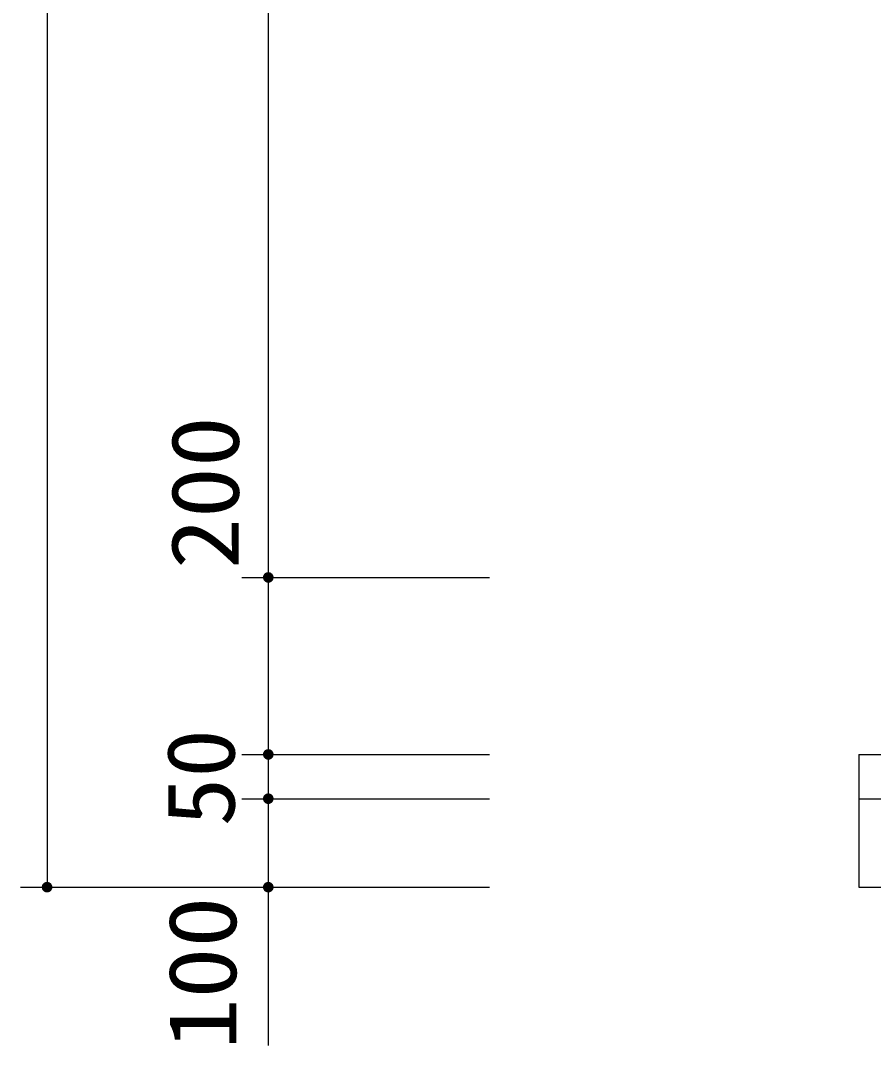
# Model space of a CAD drawing. Units: millimetres, scale not verified. Extents: x -8910 to 8910, y -6308 to 6308.
# Drawn here: x -7061 to -6097, y -4068 to -2909 of the extents above; entities that cross this region are included whole.
import ezdxf
from ezdxf.enums import TextEntityAlignment as Align

# ---------------------------------------------------------------- set-up
doc = ezdxf.new("R2010")
doc.units = ezdxf.units.MM
doc.header["$LTSCALE"] = 30
for name, color, linetype, lineweight in [('0-1_製作', 5, 'Continuous', 25), ('0-5_空気管', 3, 'Continuous', 25), ('0-6_機器', 2, 'Continuous', 25)]:
    doc.layers.add(name, color=color, linetype=linetype, lineweight=lineweight)
doc.styles.add('ＭＳ ゴシック', font='')
doc.styles.get('ＭＳ ゴシック').set_extended_font_data('MS Gothic')

msp = doc.modelspace()

# ---------------------------------------------------------------- linework, layer by layer
at = {"layer": '0-1_製作', "color": 2}
for p, q in [((-6810.66, -3538.6), (-6530.66, -3538.6)), ((-6810.66, -3738.6), (-6530.66, -3738.6)), ((-6810.66, -3788.6), (-6530.66, -3788.6)), ((-7060.66, -3888.6), (-6780.66, -3888.6)), ((-6810.66, -3888.6), (-6530.66, -3888.6)), ((-6780.66, -3888.6), (-6780.66, -4067.52))]:
    msp.add_line(p, q, dxfattribs=at)
at = {"layer": '0-1_製作'}
for points in [[(-6782.86, -3533.02), (-6780.66, -3532.6), (-6780.66, -3538.6)], [(-6782.15, -3532.79), (-6780.66, -3532.6), (-6782.86, -3533.02)], [(-6781.41, -3532.65), (-6780.66, -3532.6), (-6782.15, -3532.79)], [(-6780.66, -3532.6), (-6774.66, -3538.6), (-6780.66, -3538.6)], [(-6780.28, -3532.61), (-6774.66, -3538.6), (-6780.66, -3532.6)], [(-6779.53, -3532.71), (-6774.66, -3538.6), (-6780.28, -3532.61)], [(-6778.8, -3532.9), (-6774.66, -3538.6), (-6779.53, -3532.71)], [(-6786.64, -3538.22), (-6780.66, -3538.6), (-6786.66, -3538.6)], [(-6786.66, -3538.6), (-6784.48, -3543.22), (-6786.61, -3539.35)], [(-6786.66, -3538.6), (-6783.87, -3543.67), (-6784.48, -3543.22)], [(-6780.66, -3538.6), (-6783.87, -3543.67), (-6786.66, -3538.6)], [(-6786.55, -3537.48), (-6780.66, -3538.6), (-6786.64, -3538.22)], [(-6786.61, -3539.35), (-6785.03, -3542.71), (-6786.47, -3540.09)], [(-6786.61, -3539.35), (-6784.48, -3543.22), (-6785.03, -3542.71)], [(-6786.36, -3536.75), (-6780.66, -3538.6), (-6786.55, -3537.48)], [(-6786.47, -3540.09), (-6785.51, -3542.13), (-6786.23, -3540.81)], [(-6786.47, -3540.09), (-6785.03, -3542.71), (-6785.51, -3542.13)], [(-6786.09, -3536.05), (-6780.66, -3538.6), (-6786.36, -3536.75)], [(-6786.23, -3540.81), (-6785.51, -3542.13), (-6785.91, -3541.49)], [(-6785.72, -3535.39), (-6780.66, -3538.6), (-6786.09, -3536.05)], [(-6785.28, -3534.78), (-6780.66, -3538.6), (-6785.72, -3535.39)], [(-6784.76, -3534.23), (-6780.66, -3538.6), (-6785.28, -3534.78)], [(-6784.18, -3533.75), (-6780.66, -3538.6), (-6784.76, -3534.23)], [(-6783.55, -3533.34), (-6780.66, -3538.6), (-6784.18, -3533.75)], [(-6780.66, -3538.6), (-6783.21, -3544.03), (-6783.87, -3543.67)], [(-6782.86, -3533.02), (-6780.66, -3538.6), (-6783.55, -3533.34)], [(-6780.66, -3538.6), (-6782.51, -3544.31), (-6783.21, -3544.03)], [(-6780.66, -3538.6), (-6781.78, -3544.5), (-6782.51, -3544.31)], [(-6780.66, -3538.6), (-6781.03, -3544.59), (-6781.78, -3544.5)], [(-6780.66, -3538.6), (-6780.66, -3544.6), (-6781.03, -3544.59)], [(-6780.66, -3538.6), (-6779.9, -3544.55), (-6780.66, -3544.6)], [(-6780.66, -3538.6), (-6779.16, -3544.41), (-6779.9, -3544.55)], [(-6780.66, -3538.6), (-6778.45, -3544.18), (-6779.16, -3544.41)], [(-6780.66, -3538.6), (-6777.77, -3543.86), (-6778.45, -3544.18)], [(-6774.66, -3538.6), (-6777.77, -3543.86), (-6780.66, -3538.6)], [(-6778.1, -3533.17), (-6774.66, -3538.6), (-6778.8, -3532.9)], [(-6777.44, -3533.54), (-6774.66, -3538.6), (-6778.1, -3533.17)], [(-6774.66, -3538.6), (-6777.13, -3543.46), (-6777.77, -3543.86)], [(-6776.83, -3533.98), (-6774.66, -3538.6), (-6777.44, -3533.54)], [(-6774.66, -3538.6), (-6776.55, -3542.98), (-6777.13, -3543.46)], [(-6776.83, -3533.98), (-6774.7, -3537.85), (-6774.66, -3538.6)], [(-6776.28, -3534.49), (-6774.7, -3537.85), (-6776.83, -3533.98)], [(-6774.66, -3538.6), (-6776.03, -3542.43), (-6776.55, -3542.98)], [(-6776.28, -3534.49), (-6774.84, -3537.11), (-6774.7, -3537.85)], [(-6775.8, -3535.07), (-6774.84, -3537.11), (-6776.28, -3534.49)], [(-6774.66, -3538.6), (-6775.59, -3541.82), (-6776.03, -3542.43)], [(-6775.8, -3535.07), (-6775.08, -3536.39), (-6774.84, -3537.11)], [(-6775.4, -3535.71), (-6775.08, -3536.39), (-6775.8, -3535.07)], [(-6774.66, -3538.6), (-6775.23, -3541.16), (-6775.59, -3541.82)], [(-6774.66, -3538.6), (-6774.95, -3540.46), (-6775.23, -3541.16)], [(-6774.66, -3538.6), (-6774.76, -3539.73), (-6774.95, -3540.46)], [(-6774.66, -3538.6), (-6774.67, -3538.98), (-6774.76, -3539.73)], [(-6786.64, -3738.22), (-6780.66, -3738.6), (-6786.66, -3738.6)], [(-6786.66, -3738.6), (-6783.87, -3743.67), (-6786.61, -3739.35)], [(-6786.66, -3738.6), (-6783.21, -3744.03), (-6783.87, -3743.67)], [(-6780.66, -3738.6), (-6783.21, -3744.03), (-6786.66, -3738.6)], [(-6786.55, -3737.48), (-6780.66, -3738.6), (-6786.64, -3738.22)], [(-6786.61, -3739.35), (-6784.48, -3743.22), (-6786.47, -3740.09)], [(-6786.61, -3739.35), (-6783.87, -3743.67), (-6784.48, -3743.22)], [(-6786.36, -3736.75), (-6780.66, -3738.6), (-6786.55, -3737.48)], [(-6786.47, -3740.09), (-6785.03, -3742.71), (-6786.23, -3740.81)], [(-6786.47, -3740.09), (-6784.48, -3743.22), (-6785.03, -3742.71)], [(-6786.09, -3736.05), (-6780.66, -3738.6), (-6786.36, -3736.75)], [(-6786.23, -3740.81), (-6785.51, -3742.13), (-6785.91, -3741.49)], [(-6786.23, -3740.81), (-6785.03, -3742.71), (-6785.51, -3742.13)], [(-6785.72, -3735.39), (-6780.66, -3738.6), (-6786.09, -3736.05)], [(-6785.28, -3734.78), (-6780.66, -3738.6), (-6785.72, -3735.39)], [(-6784.76, -3734.23), (-6780.66, -3738.6), (-6785.28, -3734.78)], [(-6784.18, -3733.75), (-6780.66, -3738.6), (-6784.76, -3734.23)], [(-6783.55, -3733.34), (-6780.66, -3738.6), (-6784.18, -3733.75)], [(-6783.55, -3733.34), (-6780.66, -3732.6), (-6780.66, -3738.6)], [(-6782.86, -3733.02), (-6780.66, -3732.6), (-6783.55, -3733.34)], [(-6780.66, -3738.6), (-6782.51, -3744.31), (-6783.21, -3744.03)], [(-6782.15, -3732.79), (-6780.66, -3732.6), (-6782.86, -3733.02)], [(-6780.66, -3738.6), (-6781.78, -3744.49), (-6782.51, -3744.31)], [(-6781.41, -3732.65), (-6780.66, -3732.6), (-6782.15, -3732.79)], [(-6780.66, -3738.6), (-6781.03, -3744.59), (-6781.78, -3744.49)], [(-6780.66, -3738.6), (-6780.66, -3744.6), (-6781.03, -3744.59)], [(-6780.66, -3732.6), (-6774.66, -3738.6), (-6780.66, -3738.6)], [(-6780.28, -3732.61), (-6774.66, -3738.6), (-6780.66, -3732.6)], [(-6780.66, -3738.6), (-6779.9, -3744.55), (-6780.66, -3744.6)], [(-6780.66, -3738.6), (-6779.16, -3744.41), (-6779.9, -3744.55)], [(-6780.66, -3738.6), (-6778.45, -3744.18), (-6779.16, -3744.41)], [(-6780.66, -3738.6), (-6777.77, -3743.86), (-6778.45, -3744.18)], [(-6780.66, -3738.6), (-6777.13, -3743.45), (-6777.77, -3743.86)], [(-6774.66, -3738.6), (-6777.13, -3743.45), (-6780.66, -3738.6)], [(-6779.53, -3732.71), (-6774.66, -3738.6), (-6780.28, -3732.61)], [(-6778.8, -3732.89), (-6774.66, -3738.6), (-6779.53, -3732.71)], [(-6778.1, -3733.17), (-6774.66, -3738.6), (-6778.8, -3732.89)], [(-6777.44, -3733.53), (-6774.66, -3738.6), (-6778.1, -3733.17)], [(-6777.44, -3733.53), (-6774.7, -3737.85), (-6774.66, -3738.6)], [(-6776.83, -3733.98), (-6774.7, -3737.85), (-6777.44, -3733.53)], [(-6774.66, -3738.6), (-6776.55, -3742.97), (-6777.13, -3743.45)], [(-6776.83, -3733.98), (-6774.84, -3737.11), (-6774.7, -3737.85)], [(-6776.28, -3734.49), (-6774.84, -3737.11), (-6776.83, -3733.98)], [(-6774.66, -3738.6), (-6776.03, -3742.43), (-6776.55, -3742.97)], [(-6776.28, -3734.49), (-6775.08, -3736.39), (-6774.84, -3737.11)], [(-6775.8, -3735.07), (-6775.08, -3736.39), (-6776.28, -3734.49)], [(-6774.66, -3738.6), (-6775.59, -3741.82), (-6776.03, -3742.43)], [(-6775.8, -3735.07), (-6775.4, -3735.71), (-6775.08, -3736.39)], [(-6774.66, -3738.6), (-6775.23, -3741.16), (-6775.59, -3741.82)], [(-6774.66, -3738.6), (-6774.95, -3740.45), (-6775.23, -3741.16)], [(-6774.66, -3738.6), (-6774.76, -3739.73), (-6774.95, -3740.45)], [(-6774.66, -3738.6), (-6774.67, -3738.98), (-6774.76, -3739.73)], [(-6786.55, -3787.48), (-6780.66, -3788.6), (-6786.64, -3788.22)], [(-6786.36, -3786.75), (-6780.66, -3788.6), (-6786.55, -3787.48)], [(-6786.09, -3786.05), (-6780.66, -3788.6), (-6786.36, -3786.75)], [(-6785.72, -3785.39), (-6780.66, -3788.6), (-6786.09, -3786.05)], [(-6785.28, -3784.78), (-6780.66, -3788.6), (-6785.72, -3785.39)], [(-6784.76, -3784.23), (-6780.66, -3788.6), (-6785.28, -3784.78)], [(-6784.18, -3783.75), (-6780.66, -3788.6), (-6784.76, -3784.23)], [(-6783.55, -3783.34), (-6780.66, -3788.6), (-6784.18, -3783.75)], [(-6783.55, -3783.34), (-6780.66, -3782.6), (-6780.66, -3788.6)], [(-6782.86, -3783.02), (-6780.66, -3782.6), (-6783.55, -3783.34)], [(-6782.15, -3782.79), (-6780.66, -3782.6), (-6782.86, -3783.02)], [(-6781.41, -3782.65), (-6780.66, -3782.6), (-6782.15, -3782.79)], [(-6780.66, -3782.6), (-6774.66, -3788.6), (-6780.66, -3788.6)], [(-6780.28, -3782.61), (-6774.66, -3788.6), (-6780.66, -3782.6)], [(-6779.53, -3782.71), (-6774.66, -3788.6), (-6780.28, -3782.61)], [(-6778.8, -3782.89), (-6774.66, -3788.6), (-6779.53, -3782.71)], [(-6778.1, -3783.17), (-6774.66, -3788.6), (-6778.8, -3782.89)], [(-6777.44, -3783.53), (-6774.66, -3788.6), (-6778.1, -3783.17)], [(-6777.44, -3783.53), (-6774.7, -3787.85), (-6774.66, -3788.6)], [(-6776.83, -3783.98), (-6774.7, -3787.85), (-6777.44, -3783.53)], [(-6776.83, -3783.98), (-6774.84, -3787.11), (-6774.7, -3787.85)], [(-6776.28, -3784.49), (-6774.84, -3787.11), (-6776.83, -3783.98)], [(-6776.28, -3784.49), (-6775.08, -3786.39), (-6774.84, -3787.11)], [(-6775.8, -3785.07), (-6775.08, -3786.39), (-6776.28, -3784.49)], [(-6775.8, -3785.07), (-6775.4, -3785.71), (-6775.08, -3786.39)], [(-6786.64, -3788.22), (-6780.66, -3788.6), (-6786.66, -3788.6)], [(-6786.66, -3788.6), (-6783.87, -3793.67), (-6786.61, -3789.35)], [(-6786.66, -3788.6), (-6783.21, -3794.03), (-6783.87, -3793.67)], [(-6780.66, -3788.6), (-6783.21, -3794.03), (-6786.66, -3788.6)], [(-6786.61, -3789.35), (-6784.48, -3793.22), (-6786.47, -3790.09)], [(-6786.61, -3789.35), (-6783.87, -3793.67), (-6784.48, -3793.22)], [(-6786.47, -3790.09), (-6785.03, -3792.71), (-6786.23, -3790.81)], [(-6786.47, -3790.09), (-6784.48, -3793.22), (-6785.03, -3792.71)], [(-6786.23, -3790.81), (-6785.51, -3792.13), (-6785.91, -3791.49)], [(-6786.23, -3790.81), (-6785.03, -3792.71), (-6785.51, -3792.13)], [(-6780.66, -3788.6), (-6782.51, -3794.31), (-6783.21, -3794.03)], [(-6780.66, -3788.6), (-6781.78, -3794.49), (-6782.51, -3794.31)], [(-6780.66, -3788.6), (-6781.03, -3794.59), (-6781.78, -3794.49)], [(-6780.66, -3788.6), (-6780.66, -3794.6), (-6781.03, -3794.59)], [(-6780.66, -3788.6), (-6779.9, -3794.55), (-6780.66, -3794.6)], [(-6780.66, -3788.6), (-6779.16, -3794.41), (-6779.9, -3794.55)], [(-6780.66, -3788.6), (-6778.45, -3794.18), (-6779.16, -3794.41)], [(-6780.66, -3788.6), (-6777.77, -3793.86), (-6778.45, -3794.18)], [(-6780.66, -3788.6), (-6777.13, -3793.45), (-6777.77, -3793.86)], [(-6774.66, -3788.6), (-6777.13, -3793.45), (-6780.66, -3788.6)], [(-6774.66, -3788.6), (-6776.55, -3792.97), (-6777.13, -3793.45)], [(-6774.66, -3788.6), (-6776.03, -3792.43), (-6776.55, -3792.97)], [(-6774.66, -3788.6), (-6775.59, -3791.82), (-6776.03, -3792.43)], [(-6774.66, -3788.6), (-6775.23, -3791.16), (-6775.59, -3791.82)], [(-6774.66, -3788.6), (-6774.95, -3790.45), (-6775.23, -3791.16)], [(-6774.66, -3788.6), (-6774.76, -3789.72), (-6774.95, -3790.45)], [(-6774.66, -3788.6), (-6774.67, -3788.98), (-6774.76, -3789.72)], [(-7036.64, -3888.22), (-7030.66, -3888.6), (-7036.66, -3888.6)], [(-7036.66, -3888.6), (-7033.87, -3893.67), (-7036.61, -3889.35)], [(-7036.66, -3888.6), (-7033.21, -3894.03), (-7033.87, -3893.67)], [(-7030.66, -3888.6), (-7033.21, -3894.03), (-7036.66, -3888.6)], [(-7036.55, -3887.48), (-7030.66, -3888.6), (-7036.64, -3888.22)], [(-7036.61, -3889.35), (-7034.48, -3893.22), (-7036.47, -3890.09)], [(-7036.61, -3889.35), (-7033.87, -3893.67), (-7034.48, -3893.22)], [(-7036.36, -3886.75), (-7030.66, -3888.6), (-7036.55, -3887.48)], [(-7036.47, -3890.09), (-7035.03, -3892.71), (-7036.23, -3890.81)], [(-7036.47, -3890.09), (-7034.48, -3893.22), (-7035.03, -3892.71)], [(-7036.09, -3886.05), (-7030.66, -3888.6), (-7036.36, -3886.75)], [(-7036.23, -3890.81), (-7035.51, -3892.13), (-7035.91, -3891.49)], [(-7036.23, -3890.81), (-7035.03, -3892.71), (-7035.51, -3892.13)], [(-7035.72, -3885.39), (-7030.66, -3888.6), (-7036.09, -3886.05)], [(-7035.28, -3884.78), (-7030.66, -3888.6), (-7035.72, -3885.39)], [(-7034.76, -3884.23), (-7030.66, -3888.6), (-7035.28, -3884.78)], [(-7034.18, -3883.75), (-7030.66, -3888.6), (-7034.76, -3884.23)], [(-7033.55, -3883.34), (-7030.66, -3888.6), (-7034.18, -3883.75)], [(-7033.55, -3883.34), (-7030.66, -3882.6), (-7030.66, -3888.6)], [(-7032.86, -3883.02), (-7030.66, -3882.6), (-7033.55, -3883.34)], [(-7030.66, -3888.6), (-7032.51, -3894.31), (-7033.21, -3894.03)], [(-7032.15, -3882.79), (-7030.66, -3882.6), (-7032.86, -3883.02)], [(-7030.66, -3888.6), (-7031.78, -3894.49), (-7032.51, -3894.31)], [(-7031.41, -3882.65), (-7030.66, -3882.6), (-7032.15, -3882.79)], [(-7030.66, -3888.6), (-7031.03, -3894.59), (-7031.78, -3894.49)], [(-7030.66, -3888.6), (-7030.66, -3894.6), (-7031.03, -3894.59)], [(-7030.66, -3882.6), (-7024.66, -3888.6), (-7030.66, -3888.6)], [(-7030.28, -3882.61), (-7024.66, -3888.6), (-7030.66, -3882.6)], [(-7030.66, -3888.6), (-7029.9, -3894.55), (-7030.66, -3894.6)], [(-7030.66, -3888.6), (-7029.16, -3894.41), (-7029.9, -3894.55)], [(-7030.66, -3888.6), (-7028.45, -3894.18), (-7029.16, -3894.41)], [(-7030.66, -3888.6), (-7027.77, -3893.86), (-7028.45, -3894.18)], [(-7030.66, -3888.6), (-7027.13, -3893.46), (-7027.77, -3893.86)], [(-7024.66, -3888.6), (-7027.13, -3893.46), (-7030.66, -3888.6)], [(-7029.53, -3882.71), (-7024.66, -3888.6), (-7030.28, -3882.61)], [(-7028.8, -3882.89), (-7024.66, -3888.6), (-7029.53, -3882.71)], [(-7028.1, -3883.17), (-7024.66, -3888.6), (-7028.8, -3882.89)], [(-7027.44, -3883.53), (-7024.66, -3888.6), (-7028.1, -3883.17)], [(-7027.44, -3883.53), (-7024.7, -3887.85), (-7024.66, -3888.6)], [(-7026.83, -3883.98), (-7024.7, -3887.85), (-7027.44, -3883.53)], [(-7024.66, -3888.6), (-7026.55, -3892.97), (-7027.13, -3893.46)], [(-7026.83, -3883.98), (-7024.84, -3887.11), (-7024.7, -3887.85)], [(-7026.28, -3884.49), (-7024.84, -3887.11), (-7026.83, -3883.98)], [(-7024.66, -3888.6), (-7026.03, -3892.43), (-7026.55, -3892.97)], [(-7026.28, -3884.49), (-7025.08, -3886.39), (-7024.84, -3887.11)], [(-7025.8, -3885.07), (-7025.08, -3886.39), (-7026.28, -3884.49)], [(-7024.66, -3888.6), (-7025.59, -3891.82), (-7026.03, -3892.43)], [(-7025.8, -3885.07), (-7025.4, -3885.71), (-7025.08, -3886.39)], [(-7024.66, -3888.6), (-7025.23, -3891.16), (-7025.59, -3891.82)], [(-7024.66, -3888.6), (-7024.95, -3890.46), (-7025.23, -3891.16)], [(-7024.66, -3888.6), (-7024.76, -3889.73), (-7024.95, -3890.46)], [(-7024.66, -3888.6), (-7024.67, -3888.98), (-7024.76, -3889.73)], [(-6786.64, -3888.22), (-6780.66, -3888.6), (-6786.66, -3888.6)], [(-6786.66, -3888.6), (-6783.87, -3893.67), (-6786.61, -3889.35)], [(-6786.66, -3888.6), (-6783.21, -3894.03), (-6783.87, -3893.67)], [(-6780.66, -3888.6), (-6783.21, -3894.03), (-6786.66, -3888.6)], [(-6786.55, -3887.48), (-6780.66, -3888.6), (-6786.64, -3888.22)], [(-6786.61, -3889.35), (-6784.48, -3893.22), (-6786.47, -3890.09)], [(-6786.61, -3889.35), (-6783.87, -3893.67), (-6784.48, -3893.22)], [(-6786.36, -3886.75), (-6780.66, -3888.6), (-6786.55, -3887.48)], [(-6786.47, -3890.09), (-6785.03, -3892.71), (-6786.23, -3890.81)], [(-6786.47, -3890.09), (-6784.48, -3893.22), (-6785.03, -3892.71)], [(-6786.09, -3886.05), (-6780.66, -3888.6), (-6786.36, -3886.75)], [(-6786.23, -3890.81), (-6785.51, -3892.13), (-6785.91, -3891.49)], [(-6786.23, -3890.81), (-6785.03, -3892.71), (-6785.51, -3892.13)], [(-6785.72, -3885.39), (-6780.66, -3888.6), (-6786.09, -3886.05)], [(-6785.28, -3884.78), (-6780.66, -3888.6), (-6785.72, -3885.39)], [(-6784.76, -3884.23), (-6780.66, -3888.6), (-6785.28, -3884.78)], [(-6784.18, -3883.75), (-6780.66, -3888.6), (-6784.76, -3884.23)], [(-6783.55, -3883.34), (-6780.66, -3888.6), (-6784.18, -3883.75)], [(-6783.55, -3883.34), (-6780.66, -3882.6), (-6780.66, -3888.6)], [(-6782.86, -3883.02), (-6780.66, -3882.6), (-6783.55, -3883.34)], [(-6780.66, -3888.6), (-6782.51, -3894.31), (-6783.21, -3894.03)], [(-6782.15, -3882.79), (-6780.66, -3882.6), (-6782.86, -3883.02)], [(-6780.66, -3888.6), (-6781.78, -3894.49), (-6782.51, -3894.31)], [(-6781.41, -3882.65), (-6780.66, -3882.6), (-6782.15, -3882.79)], [(-6780.66, -3888.6), (-6781.03, -3894.59), (-6781.78, -3894.49)], [(-6780.66, -3888.6), (-6780.66, -3894.6), (-6781.03, -3894.59)], [(-6780.66, -3882.6), (-6774.66, -3888.6), (-6780.66, -3888.6)], [(-6780.28, -3882.61), (-6774.66, -3888.6), (-6780.66, -3882.6)], [(-6780.66, -3888.6), (-6779.9, -3894.55), (-6780.66, -3894.6)], [(-6780.66, -3888.6), (-6779.16, -3894.41), (-6779.9, -3894.55)], [(-6780.66, -3888.6), (-6778.45, -3894.18), (-6779.16, -3894.41)], [(-6780.66, -3888.6), (-6777.77, -3893.86), (-6778.45, -3894.18)], [(-6780.66, -3888.6), (-6777.13, -3893.46), (-6777.77, -3893.86)], [(-6774.66, -3888.6), (-6777.13, -3893.46), (-6780.66, -3888.6)], [(-6779.53, -3882.71), (-6774.66, -3888.6), (-6780.28, -3882.61)], [(-6778.8, -3882.89), (-6774.66, -3888.6), (-6779.53, -3882.71)], [(-6778.1, -3883.17), (-6774.66, -3888.6), (-6778.8, -3882.89)], [(-6777.44, -3883.53), (-6774.66, -3888.6), (-6778.1, -3883.17)], [(-6777.44, -3883.53), (-6774.7, -3887.85), (-6774.66, -3888.6)], [(-6776.83, -3883.98), (-6774.7, -3887.85), (-6777.44, -3883.53)], [(-6774.66, -3888.6), (-6776.55, -3892.97), (-6777.13, -3893.46)], [(-6776.83, -3883.98), (-6774.84, -3887.11), (-6774.7, -3887.85)], [(-6776.28, -3884.49), (-6774.84, -3887.11), (-6776.83, -3883.98)], [(-6774.66, -3888.6), (-6776.03, -3892.43), (-6776.55, -3892.97)], [(-6776.28, -3884.49), (-6775.08, -3886.39), (-6774.84, -3887.11)], [(-6775.8, -3885.07), (-6775.08, -3886.39), (-6776.28, -3884.49)], [(-6774.66, -3888.6), (-6775.59, -3891.82), (-6776.03, -3892.43)], [(-6775.8, -3885.07), (-6775.4, -3885.71), (-6775.08, -3886.39)], [(-6774.66, -3888.6), (-6775.23, -3891.16), (-6775.59, -3891.82)], [(-6774.66, -3888.6), (-6774.95, -3890.46), (-6775.23, -3891.16)], [(-6774.66, -3888.6), (-6774.76, -3889.73), (-6774.95, -3890.46)], [(-6774.66, -3888.6), (-6774.67, -3888.98), (-6774.76, -3889.73)]]:
    msp.add_solid(points, dxfattribs=at)
at = {"layer": '0-5_空気管', "color": 2}
for p, q in [((-7030.66, -1658.6), (-7030.66, -3888.6)), ((-6780.66, -1908.6), (-6780.66, -3538.6)), ((-6780.66, -3538.6), (-6780.66, -3738.6)), ((-6780.66, -3738.6), (-6780.66, -3788.6)), ((-6780.66, -3788.6), (-6780.66, -3888.6))]:
    msp.add_line(p, q, dxfattribs=at)
at = {"layer": '0-6_機器'}
for p, q in [((-6113.23, -3738.6), (-2923.19, -3738.6)), ((-6113.23, -3788.6), (-2923.19, -3788.6))]:
    msp.add_line(p, q, dxfattribs=at)
msp.add_lwpolyline([(-6113.23, -3738.6), (-6113.23, -3888.6), (-2923.19, -3888.6)], dxfattribs=at)

# ---------------------------------------------------------------- texts
at = {"layer": '0-5_空気管', "color": 4, "style": 'ＭＳ ゴシック'}
for s, width, p in [('200', 1.1, (-6790.87, -3529.16)), ('50', 1.05, (-6795.66, -3819.85)), ('100', 1.1, (-6793.79, -4072.05))]:
    msp.add_text(s, height=76.98, rotation=90, dxfattribs=dict(at, width=width)).set_placement(p, align=Align.BOTTOM_LEFT)

doc.saveas('drawing.dxf')
